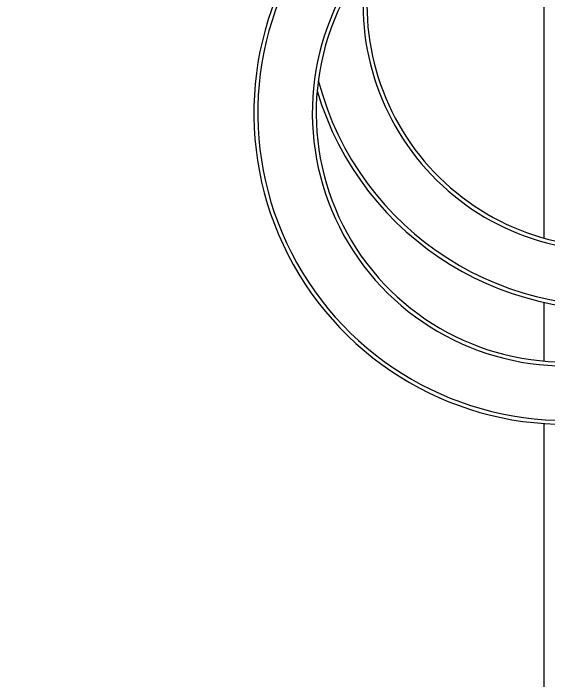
# Model space of a CAD drawing. Header units: feet. Extents: x 0.3 to 98.5, y -18.6 to 31.5.
# Drawn here: x 48.1897 to 48.4403, y -7.1052 to -6.7928 of the extents above; entities that cross this region are included whole.
import ezdxf

# ---------------------------------------------------------------- set-up
doc = ezdxf.new("R2010")
doc.units = ezdxf.units.FT
doc.header["$MEASUREMENT"] = 0
for name, color, linetype in [('DC Homerun', 10, 'Continuous'), ('S-BEAM', 7, 'Continuous'), ('STRINGS', 30, 'Continuous')]:
    doc.layers.add(name, color=color, linetype=linetype)

msp = doc.modelspace()

# ---------------------------------------------------------------- linework, layer by layer
at = {"layer": 'DC Homerun'}
for points in [[(48.18974, -6.51193), (48.18974, -6.53867, 0.306622), (48.26312, -6.63591, -0.427801), (48.31923, -6.77129, 0.640862), (48.48013, -6.98155), (48.74682, -6.89566)], [(48.2189, -6.51193), (48.2189, -6.53786, 0.305975), (48.27303, -6.60848, -0.431946), (48.34543, -6.78413, 0.64315), (48.47354, -6.95314), (48.72529, -6.87218)], [(48.31687, -6.51193), (48.31687, -6.56498, 0.154533), (48.33233, -6.62423, -0.118255), (48.35781, -6.76453, 0.530992), (48.48804, -6.90064, 0.000735), (48.74034, -6.82303, 0.000735)], [(48.33194, -6.82905, 0.383871), (48.49489, -6.92904, 0.000671), (48.72529, -6.8582, 0.000671)]]:
    msp.add_lwpolyline(points, format="xyb", dxfattribs=at)
at = {"layer": 'S-BEAM'}
for p, q in [((48.43809, -6.48519), (48.43809, -6.89799)), ((48.43809, -6.92805), (48.43809, -6.95555)), ((48.43809, -6.98479), (48.43809, -8.19426))]:
    msp.add_line(p, q, dxfattribs=at)
at = {"layer": 'STRINGS'}
for points in [[(48.19157, -6.51193), (48.19157, -6.53862, 0.306595), (48.26375, -6.63419, -0.428095), (48.32087, -6.77209, 0.641112), (48.47976, -6.97976, -0.001096), (48.74682, -6.89108, -0.001096)], [(48.21708, -6.51193), (48.21708, -6.53791, 0.306032), (48.27241, -6.6102, -0.431714), (48.34379, -6.78332, 0.642857), (48.47391, -6.95493), (48.72529, -6.87404)], [(48.31504, -6.51193), (48.31504, -6.56493, 0.154081), (48.33071, -6.62509, -0.118024), (48.35599, -6.76429, 0.529981), (48.48813, -6.90248, -0.000649), (48.74034, -6.82566, -0.000649)], [(48.33248, -6.82417, 0.392127), (48.49409, -6.92733, -0.000595), (48.72529, -6.85688, -0.000595)]]:
    msp.add_lwpolyline(points, format="xyb", dxfattribs=at)

doc.saveas('drawing.dxf')
